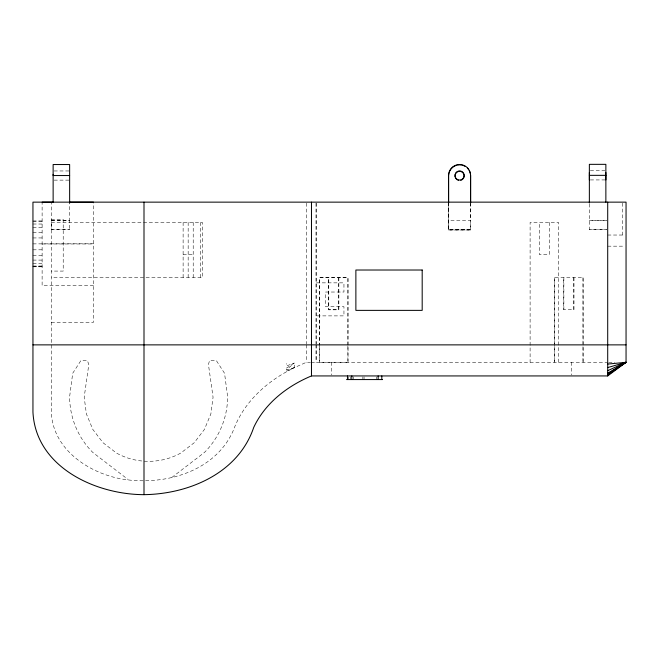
<?xml version="1.0" encoding="UTF-8"?>
<svg xmlns="http://www.w3.org/2000/svg" width="659" height="659" viewBox="0 0 659 659"><rect width="100%" height="100%" fill="white"/><g stroke="black" fill="none" stroke-linecap="round" stroke-linejoin="round"><path stroke-width="0.49" stroke-dasharray="3.29 2.47" d="M448.573 229.62L448.581 220.394L470.6 220.452L470.584 229.62L448.573 229.62L470.584 229.62M589.36 203.911L589.344 229.464L606.675 229.464L589.344 229.406M171.801 477.495L204.471 452.428A78.981 78.981 0 0 0 227.61 396.578L224.546 373.291L216.234 360.399L209.611 360.399L208.433 364.452L213.063 397.204L210.864 413.885L204.43 429.421L194.191 442.766L180.846 453.005C161.051 464.101 136.199 464.101 116.404 453.005L103.059 442.766L92.82 429.421L86.378 413.885L84.187 397.204L88.817 364.452L87.301 360.399L81.016 360.399L72.704 373.291L69.64 396.578A78.981 78.981 0 0 0 92.771 452.428L127.994 479.455M286.418 368.142L294.301 363.01L294.301 367.722C267.752 380.531 243.838 401.71 233.541 429.923C215.262 472.594 162.419 486.614 120.004 478.673C87.169 472.141 52.662 448.408 51.295 412.089L51.295 202.14M286.418 371.165L306.394 362.293L310.405 362.293M294.301 367.722L286.418 369.913L294.301 363.01L286.418 365.967L286.418 363.554M51.311 229.662L69.656 229.604L51.311 229.662L51.295 220.485L69.64 220.436L69.64 203.087M590.332 170.763L604.896 170.763M54.104 170.961L69.64 170.961M590.332 179.932L604.896 179.932M54.104 180.129L69.64 180.129M51.295 219.348L63.215 219.348L63.215 271.08L51.295 271.08M51.295 220.485L69.64 220.485L69.656 229.662M32.95 220.946L42.118 220.946M32.95 221.729L42.118 221.729M51.295 222.412L202.379 222.412L202.379 277.447L51.295 277.447M32.95 224.019L42.118 224.019M32.95 227.66L42.118 227.66M470.608 229.991L448.598 229.991L448.59 203.491L448.598 229.991L470.608 229.991L470.608 203.417M32.95 232.413L42.118 232.413M607.705 235.032L624.262 235.032M32.95 237.94L42.118 237.94M32.95 243.879L93.487 243.789M42.118 243.97L93.487 243.97M607.705 246.169L624.015 246.169M32.95 249.81L42.118 249.81M183.12 254.514L193.211 254.514M32.95 255.346L42.118 255.346M32.95 260.091L42.118 260.091M32.95 263.732L42.118 263.732M32.95 266.03L42.118 266.03M32.95 266.318L42.118 266.318M32.95 266.5L42.118 266.5M316.435 282.859L343.949 282.859L343.949 292.028L325.604 292.028L325.604 306.707L343.949 306.707L343.949 315.883L316.435 315.883M93.487 285.611L42.118 285.611L42.118 203.161M51.295 322.3L93.487 322.3L93.487 203.161M311.188 362.293L607.705 362.293M608.727 362.293L614.839 362.293M32.95 266.788L42.118 266.796M622.475 203.17L622.475 235.032M583.124 362.293L583.124 277.546L554.54 277.604L554.54 362.359M582.976 277.604L582.976 362.359M573.948 277.546L573.948 309.648L563.717 309.705L563.717 277.604M573.8 277.604L573.8 309.705M571.567 362.293L571.567 374.963M563.865 277.546L563.865 309.648M558.544 362.293L558.544 222.412L530.108 222.412L530.108 362.293M554.689 277.546L554.689 362.293M549.367 222.412L549.367 254.514L539.276 254.514L539.276 222.412M470.6 203.087L470.6 220.452M448.581 203.046L448.581 220.452M376.355 376.849L376.355 379.568M364.065 376.849L364.065 379.568M362.862 376.849L362.862 379.568M353.578 376.849L353.578 379.568M350.563 376.849L350.563 379.568M348.685 376.849L348.685 379.568M348.034 362.293L348.034 277.546L319.607 277.546L319.607 362.293M347.886 345.118L347.886 277.719L319.45 277.719L319.45 345.118M347.886 346.14L347.886 362.475L319.45 362.475L319.45 346.14M338.866 277.546L338.866 309.648L328.775 309.648L328.775 277.546M338.718 277.719L338.718 309.829L328.627 309.829L328.627 277.719M331.526 362.293L331.526 374.963M316.435 203.161L316.435 343.874M316.435 344.871L316.435 362.293M315.99 203.17L315.99 343.841M315.99 344.871L315.99 362.293M306.394 203.17L306.394 343.841M306.394 344.871L306.394 362.293M200.476 222.412L200.476 277.447M193.211 222.412L193.211 277.447M188.161 222.412L188.161 277.447M183.12 222.412L183.12 277.447M606.684 220.295L589.36 220.295L606.684 220.287"/><path stroke-width="0.99" d="M53.132 174.355L53.132 175.541L69.64 175.541M589.36 202.931L589.36 172.501M605.868 202.14L605.868 172.501M607.705 375.935L626.05 362.293L626.05 202.14L32.95 202.14L32.95 412.089C35.677 466.992 95.374 494.547 144 494.662C189.149 494.069 238.27 473.113 253.699 427.485C264.934 403.3 287.283 386.009 311.476 375.935L607.705 375.935L607.705 202.14M607.705 375.012L626.05 362.293L607.705 364.089M607.705 374.114L626.05 362.293L607.705 367.565M607.705 373.216L626.05 362.293L607.705 370.671M589.36 175.343L605.868 175.343M42.118 202.148L53.354 202.148M69.821 202.148L93.487 202.148M32.95 344.871L626.05 344.871M346.552 379.568L382.525 379.568M470.6 202.395L470.6 175.879A11.005 11.005 0 0 0 469.126 170.368M448.59 202.42L448.581 175.879A11.005 11.005 0 0 1 448.96 173.029M605.868 179.932L605.868 164.338L589.36 164.338L589.36 179.932M470.6 203.087L470.6 175.5A11.005 11.005 0 0 0 459.595 164.495A11.005 11.005 0 0 0 448.581 175.5L448.581 203.046M381.808 375.935L381.808 379.568M378.142 375.935L378.142 379.568M351.84 375.935L351.84 379.568M347.458 375.935L347.458 379.568M311.476 202.14L311.476 375.935M144 202.14L144 494.662M69.64 203.12L69.64 164.536L53.132 164.536L53.132 202.14M449.249 172.114A11.005 11.005 0 0 1 456.745 165.244M457.675 165.038A11.005 11.005 0 0 1 461.506 165.038M462.437 165.244A11.005 11.005 0 0 1 465.097 166.34M467.371 168.094A11.005 11.005 0 0 1 468.607 169.561M458.409 180.302A4.588 4.588 0 0 1 455.839 173.243A4.588 4.588 0 0 1 463.351 173.243A4.588 4.588 0 0 1 460.781 180.302M422.188 270.017L355.876 270.017L355.876 310.373L422.188 310.373L422.188 270.017M457.297 179.479A4.588 4.588 0 0 0 464.175 175.5A4.588 4.588 0 0 0 457.297 171.529A4.588 4.588 0 0 0 457.297 179.479"/></g></svg>
